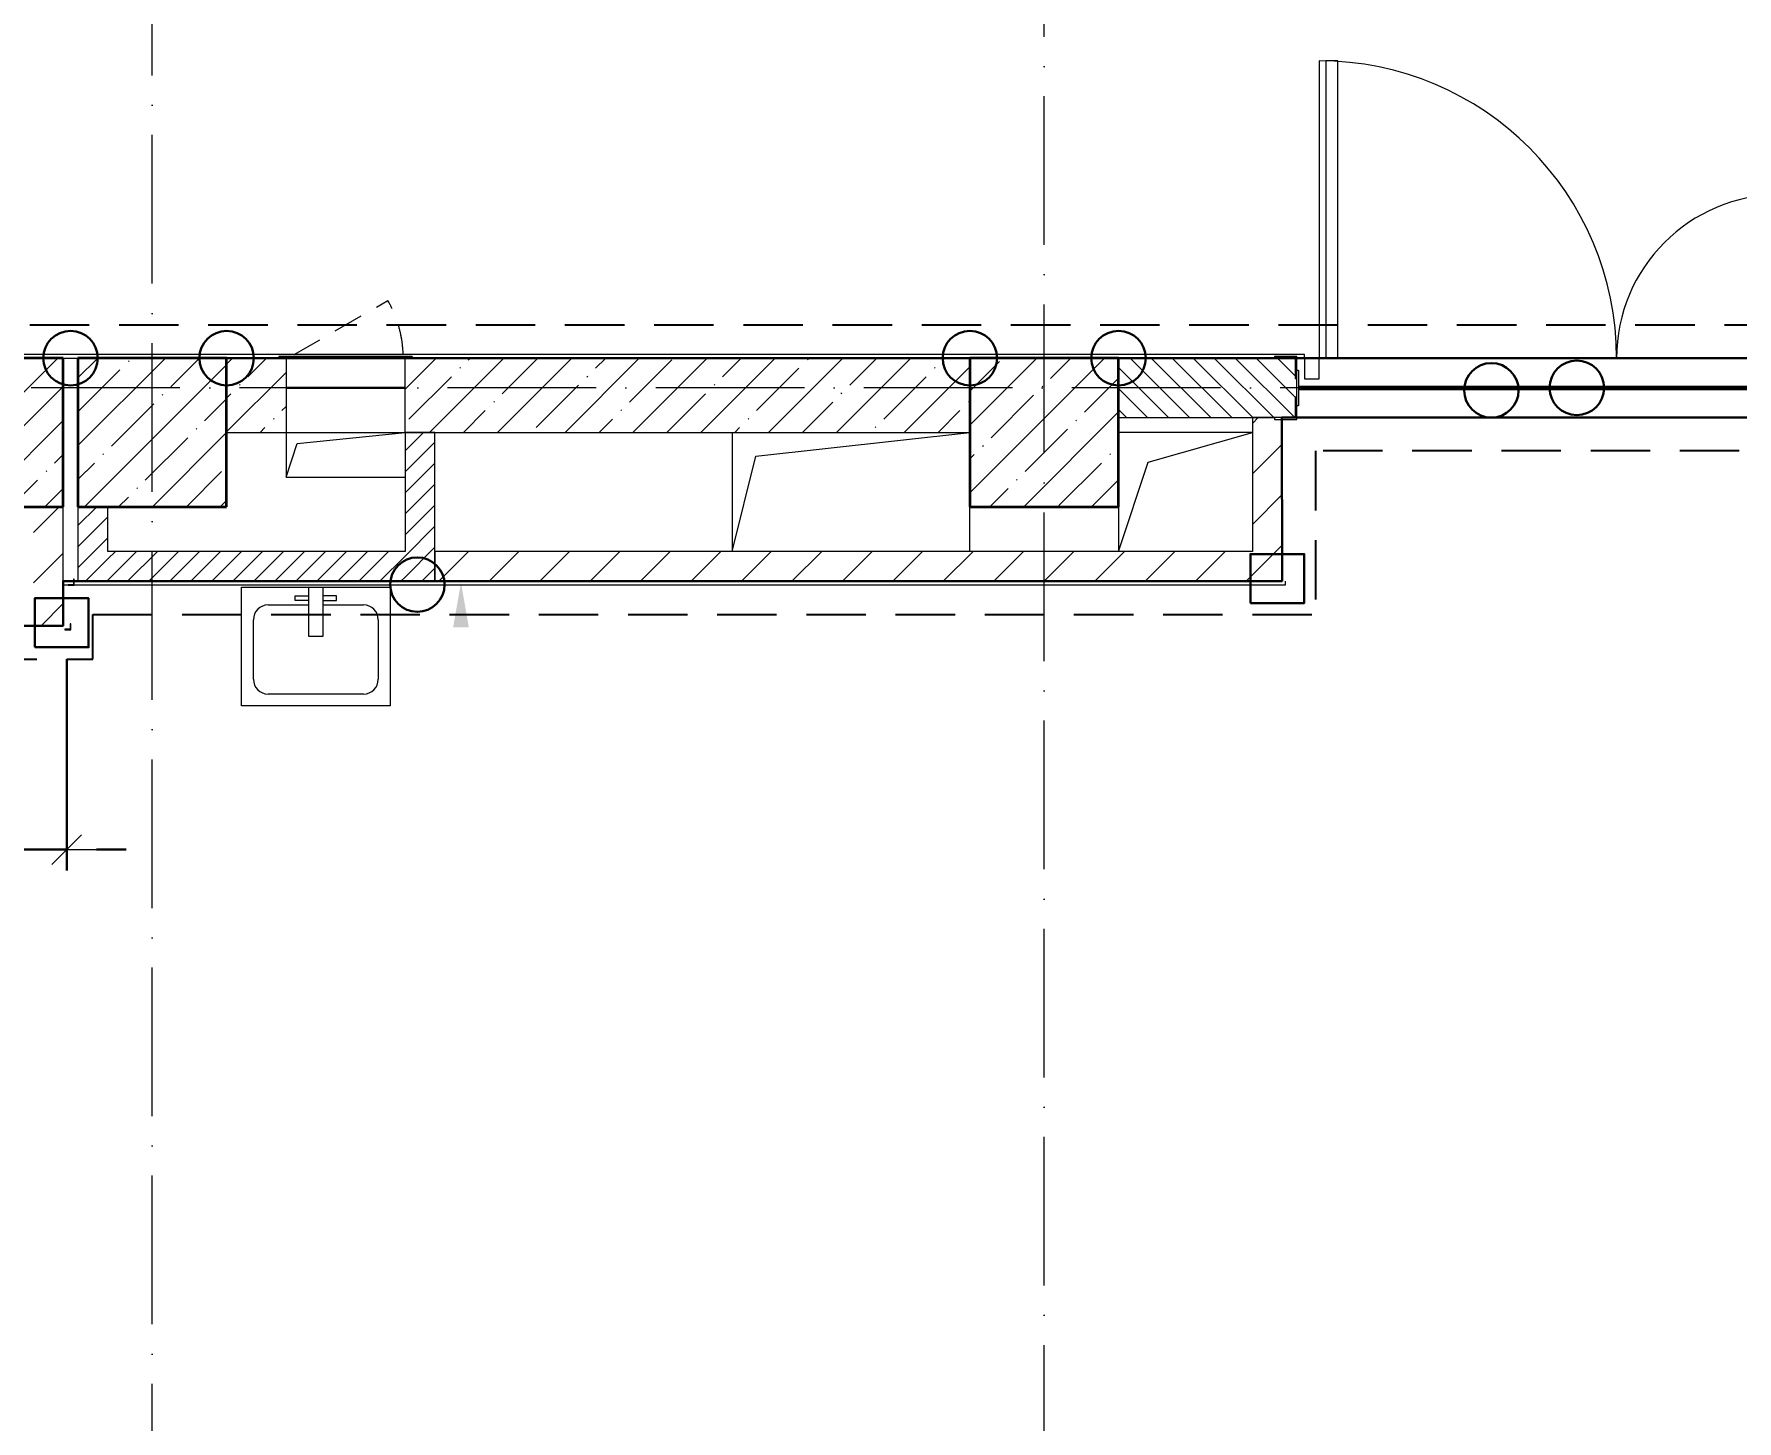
# Model space of a CAD drawing. Header units: millimetres. Extents: x -213536 to 1564669, y -45299 to 942238.
# Drawn here: x 471244 to 476972, y 429560 to 434226 of the extents above; entities that cross this region are included whole.
import ezdxf

# ---------------------------------------------------------------- set-up
doc = ezdxf.new("R2010")
doc.units = ezdxf.units.MM
for name, pattern in [('200_ШТРИХ_ш1п0_6_', [160, 100, -60]), ('50_200_ШТРИХ_1Т_ш5_п1_п1_', [700, 500, -100, 0, -100]), ('Штрих короткий', [300, 150, -150]), ('Штриховая _2 мм - 1 мм_', [300, 200, -100])]:
    doc.linetypes.add(name, pattern=pattern)
for name, color, linetype, lineweight in [('0-1', 7, 'Continuous', 5), ('0-2', 7, 'Continuous', 9), ('2) ПГП 4м', 4, 'Continuous', 30), ('2.2) ПГП двери 2.4 -', 134, 'Continuous', 60), ('3) ЖБ 4м', 3, 'Continuous', 30), ('4) Метл уголки', 6, 'Continuous', 30), ('5) Швы', 2, 'Continuous', 30), ('6) Мини окна 0.4 -', 10, 'Continuous', 30), ('Двери', 7, 'Continuous', 9), ('Несущие колонны', 7, 'Continuous', 9), ('Несущие колонны-1', 7, 'Continuous', 35), ('Обобщенные модели', 7, 'Continuous', 9), ('Окна', 7, 'Continuous', 9), ('Оси-2', 7, '50_200_ШТРИХ_1Т_ш5_п1_п1_', 9), ('Открывание в плане-2', 7, '200_ШТРИХ_ш1п0_6_', 9), ('Перемычка-1', 7, 'Штрих короткий', 9), ('Размеры', 7, 'Continuous', 15), ('Стены-1', 7, 'Continuous', 13), ('Текстовые примечания', 7, 'Continuous', 9), ('Штриховка разреза-1', 7, 'Continuous', 9), ('Элементы узлов', 7, 'Continuous', 9)]:
    doc.layers.add(name, color=color, linetype=linetype, lineweight=lineweight)
doc.layers.add('Сантехнические приборы-1', color=7, linetype='Continuous', lineweight=9, true_color=0xaaaaaa)
doc.layers.add('СТ-1_1', color=7, linetype='Штриховая _2 мм - 1 мм_', lineweight=90, true_color=0x888888)
doc.layers.get('0-2').off()
doc.styles.add('СПДС', font='isocpeur.ttf', dxfattribs={"width": 0.9})
doc.dimstyles.new('Размера А3', dxfattribs={"dimtxt": 200, "dimasz": 100, "dimexe": 70, "dimexo": 100, "dimgap": 20, "dimtad": 1, "dimdec": 0, "dimrnd": 10, "dimzin": 0, "dimdsep": 46, "dimtxsty": 'СПДС', "dimblk": 'ARROWHEAD_6', "dimcen": 1, "dimclrd": 256, "dimclre": 256, "dimclrt": 256, "dimazin": 0, "dimtfac": 1, "dimtdec": 0, "dimtmove": 2, "dimatfit": 3, "dimfxl": 1, "dimtolj": 1, "dimtzin": 0, "dimarcsym": 0})
pattern_1 = [(45, (0, 0), (-35.35534, 35.35534), [])]
pattern_2 = [(45, (0, 0), (-84.8528, 84.8528), [])]

# ---------------------------------------------------------------- blocks, each defined once
blk = doc.blocks.new('ARROWHEAD_6')
at = {"color": 0, "linetype": 'Continuous'}
for p, q in [((0, 0), (-1, 0)), ((-0.5, -0.5), (0.5, 0.5))]:
    blk.add_line(p, q, dxfattribs=at)
blk = doc.blocks.new('*D4807')
at = {"layer": 'Defpoints', "color": 0, "transparency": 16777216}
for p in [(471154.1, 432223.4), (471354.1, 432223.4), (471354.1, 431482.5)]:
    blk.add_point(p, dxfattribs=at)
at = {"layer": 'Размеры', "lineweight": -2, "transparency": 16777216}
for p, q in [((471154.1, 432123.4), (471154.1, 431412.5)), ((471354.1, 432123.4), (471354.1, 431412.5)), ((471054.1, 431482.5), (470954.1, 431482.5)), ((471154.1, 431482.5), (471354.1, 431482.5)), ((471454.1, 431482.5), (471554.1, 431482.5))]:
    blk.add_line(p, q, dxfattribs=at)
at = {"layer": 'Размеры', "lineweight": -2, "transparency": 16777216, "xscale": 100, "yscale": 100, "zscale": 100}
blk.add_blockref('ARROWHEAD_6', (471154.1, 431482.5), dxfattribs=at)
at = {"layer": 'Размеры', "lineweight": -2, "transparency": 16777216, "xscale": 100, "yscale": 100, "zscale": 100, "rotation": 180}
blk.add_blockref('ARROWHEAD_6', (471354.1, 431482.5), dxfattribs=at)
at = {"layer": 'Размеры', "transparency": 16777216, "insert": (470522.8, 431875.8), "char_height": 350, "width": 1.866, "attachment_point": 1, "line_spacing_factor": 1.149209, "style": 'СПДС'}
blk.add_mtext('\\A1;200', dxfattribs=at)
blk = doc.blocks.new('BSC_Колонна _Прямоугольная - 500х500-V67-АИ2_03_План отделки стен 3-го этажа _Часть 2_')
at = {"layer": 'Несущие колонны'}
h = blk.add_hatch(dxfattribs=at)
h.set_pattern_fill('FP_75', color=256, style=0, pattern_type=2)
h.set_pattern_definition([(45, (-40400, -7650), (-114.04925, 114.04925), []), (45, (-40285.95, -7650), (-114.04925, 114.04925), [201.613, -40.323, 3.353, -36.97])])
h.paths.add_polyline_path([(-250, -250), (250, -250), (250, 250), (-250, 250)], flags=0)
at = {"layer": 'Несущие колонны-1'}
for p, q in [((250, 250), (-250, 250)), ((-250, 250), (-250, -250)), ((250, -250), (250, 250)), ((-250, -250), (250, -250))]:
    blk.add_line(p, q, dxfattribs=at)
blk = doc.blocks.new('SND_2D_Раковина1 - 400х300-17910372-АИ2_03_План отделки стен 3-го этажа _Часть 2_')
at = {"layer": 'Сантехнические приборы-1'}
for p, q in [((-250, -220), (-250, 180)), ((-250, 180), (250, 180)), ((-25, 180), (-25, 15)), ((25, 15), (25, 180)), ((250, 180), (250, -220)), ((-160, 120), (-25, 120)), ((-70, 150), (-25, 150)), ((-70, 135), (-70, 150)), ((-25, 135), (-70, 135)), ((70, 150), (25, 150)), ((25, 135), (70, 135)), ((25, 120), (160, 120)), ((70, 135), (70, 150)), ((-210, -130), (-210, 70)), ((210, 70), (210, -130)), ((-25, 15), (25, 15)), ((250, -220), (-250, -220)), ((160, -180), (-160, -180))]:
    blk.add_line(p, q, dxfattribs=at)
for centre, start, end in [((-160, 70), 90, 180), ((160, 70), 0, 90), ((-160, -130), 180, 270), ((160, -130), 270, 0)]:
    blk.add_arc(centre, 50, start, end, dxfattribs=at)
blk = doc.blocks.new('BSC_Колонна _Прямоугольная - 500х500-V108-АИ2_03_План отделки стен 3-го этажа _Часть 2_')
at = {"layer": 'Несущие колонны'}
h = blk.add_hatch(dxfattribs=at)
h.set_pattern_fill('FP_98', color=256, style=0, pattern_type=2)
h.set_pattern_definition([(45, (-40950, -7650), (-114.04925, 114.04925), []), (45, (-40835.95, -7650), (-114.04925, 114.04925), [201.613, -40.323, 3.353, -36.97])])
h.paths.add_polyline_path([(-250, -250), (250, -250), (250, 250), (-250, 250)], flags=0)
at = {"layer": 'Несущие колонны-1'}
for p, q in [((250, 250), (-250, 250)), ((-250, 250), (-250, -250)), ((250, -250), (250, 250)), ((-250, -250), (250, -250))]:
    blk.add_line(p, q, dxfattribs=at)
blk = doc.blocks.new('BSC_Колонна _Прямоугольная - 500х500-V152-АИ2_03_План отделки стен 3-го этажа _Часть 2_')
at = {"layer": 'Несущие колонны'}
h = blk.add_hatch(dxfattribs=at)
h.set_pattern_fill('FP_142', color=256, style=0, pattern_type=2)
h.set_pattern_definition([(45, (-43950, -7650), (-114.04925, 114.04925), []), (45, (-43835.95, -7650), (-114.04925, 114.04925), [201.613, -40.323, 3.353, -36.97])])
h.paths.add_polyline_path([(-250, -250), (250, -250), (250, 250), (-250, 250)], flags=0)
at = {"layer": 'Несущие колонны-1'}
for p, q in [((250, 250), (-250, 250)), ((-250, 250), (-250, -250)), ((250, -250), (250, 250)), ((-250, -250), (250, -250))]:
    blk.add_line(p, q, dxfattribs=at)
blk = doc.blocks.new('Проем_Дверь_Прямоугольный - 1700х2400h_дверные проемы-28704924-АИ2_03_План отделки стен 3-го этажа _Часть 2_')
at = {"layer": 'Перемычка-1'}
for p, q in [((850, 100), (-850, 100)), ((850, -100), (-850, -100))]:
    blk.add_line(p, q, dxfattribs=at)
blk = doc.blocks.new('Дверь_Витражная_СКБ_2Ст2 - ДВВ_ДАО_СОШ_Классы-V189-АИ2_03_План отделки стен 3-го этажа _Часть 2_')
at = {"layer": 'Двери'}
for p, q in [((-775, 1035), (-775, 35)), ((775, 585), (775, 35))]:
    blk.add_line(p, q, dxfattribs=at)
for centre, radius, start, end in [((-775, 35), 1000, 360, 90), ((775, 35), 550, 90, 180)]:
    blk.add_arc(centre, radius, start, end, dxfattribs=at)
at = {"layer": 'Элементы узлов'}
for p, q in [((-713, 1035), (-753, 1035)), ((-753, 1035), (-753, 35)), ((-713, 35), (-713, 1035)), ((775, 585), (735, 585)), ((735, 585), (735, 35)), ((775, 35), (775, 585)), ((-825, 35), (-825, -35)), ((-775, 35), (-825, 35)), ((-775, 35), (-825, 35)), ((-825, 35), (-825, -35)), ((-775, -35), (-775, 35)), ((-775, -35), (-775, 35)), ((-753, 35), (-713, 35)), ((735, 35), (775, 35)), ((775, -35), (775, 35)), ((775, 35), (825, 35)), ((775, 35), (775, -35)), ((825, 35), (775, 35)), ((825, 35), (825, -35)), ((825, -35), (825, 35)), ((-825, -35), (-775, -35)), ((-825, -35), (-775, -35)), ((825, -35), (775, -35)), ((775, -35), (825, -35))]:
    blk.add_line(p, q, dxfattribs=at)
blk = doc.blocks.new('154_Стойка_СКБ_Уголок - СМ-2480_200-28346303-АИ2_03_План отделки стен 3-го этажа _Часть 2_')
at = {"layer": 'Обобщенные модели'}
for p, q in [((125, 156), (125, 81)), ((200, 156), (125, 156)), ((131, 81), (131, 150)), ((131, 150), (200, 150)), ((200, 150), (200, 156)), ((125, 81), (131, 81)), ((131, 19), (125, 19)), ((125, 19), (125, -56)), ((131, -50), (131, 19)), ((125, -56), (200, -56)), ((200, -50), (131, -50)), ((200, -56), (200, -50))]:
    blk.add_line(p, q, dxfattribs=at)
blk = doc.blocks.new('Стойка_Влож_Полоса боковая - Полоса-28213942-АИ2_03_План отделки стен 3-го этажа _Часть 2_')
at = {"layer": 'Обобщенные модели'}
for p, q in [((-5, 60), (0, 60)), ((-5, -60), (-5, 60)), ((0, 31), (0, -31)), ((0, -60), (-5, -60))]:
    blk.add_line(p, q, dxfattribs=at)
blk = doc.blocks.new('AR_Отверстие Ниша - Лючок-32404366-АИ2_03_План отделки стен 3-го этажа _Часть 2_')
at = {"layer": 'Окна'}
for p, q in [((200, 125), (-200, 125)), ((-200, 125), (-200, -125)), ((200, -125), (200, 125)), ((-200, -125), (200, -125))]:
    blk.add_line(p, q, dxfattribs=at)
blk = doc.blocks.new('Л_Общий_Лючок - Лючок-V200-АИ2_03_План отделки стен 3-го этажа _Часть 2_')
at = {"layer": 'Окна'}
for p, q in [((424, 6), (-24, 6)), ((-24, 6), (-24, 0)), ((-24, 0), (0, 0)), ((400, 0), (424, 0)), ((424, 6), (424, 0))]:
    blk.add_line(p, q, dxfattribs=at)
at = {"layer": 'Открывание в плане-2'}
blk.add_line((26.8, 12), (342, 194), dxfattribs=at)
blk.add_arc((6, 0), 388, 1.7811, 30, dxfattribs=at)
blk = doc.blocks.new('AR_Отверстие прямоугольное _в плите_ - AR_Отверстие прямоугольное _в плите_-30459225-АИ2_03_План отделки стен 3-го этажа _Часть 2_')
at = {"layer": 'Обобщенные модели'}
for p, q in [((-200, 75), (-200, -75)), ((-162.5, 37.5), (200, 75)), ((-200, -75), (-162.5, 37.5)), ((-200, -75), (200, -75))]:
    blk.add_line(p, q, dxfattribs=at)
blk = doc.blocks.new('AR_Отверстие прямоугольное _в плите_ - AR_Отверстие прямоугольное _в плите_-30552658-АИ2_03_План отделки стен 3-го этажа _Часть 2_')
at = {"layer": 'Обобщенные модели'}
for p, q in [((-400, 200), (-400, -200)), ((-320, 120), (400, 200)), ((-400, -200), (-320, 120)), ((400, -200), (400, -50))]:
    blk.add_line(p, q, dxfattribs=at)
blk = doc.blocks.new('AR_Отверстие прямоугольное _в плите_ - AR_Отверстие прямоугольное _в плите_-30552855-АИ2_03_План отделки стен 3-го этажа _Часть 2_')
at = {"layer": 'Обобщенные модели'}
for p, q in [((225, 200), (-225, 200)), ((-125, 100), (225, 200)), ((-225, -200), (-125, 100)), ((-225, -50), (-225, -200))]:
    blk.add_line(p, q, dxfattribs=at)
blk = doc.blocks.new('0125-Р-ОО-Ш2-АР-о_23_10_2024_rvt-1-АИ2_03_План отделки стен 3-го этажа _Часть 2_')
at = {"layer": 'Штриховка разреза-1'}
h = blk.add_hatch(dxfattribs=at)
h.set_pattern_fill('FP_2', color=256, style=0, pattern_type=2)
h.set_pattern_definition([(45, (0, 0), (-114.04925, 114.04925), []), (45, (114.05, 0), (-114.04925, 114.04925), [201.612, -40.322, 3.353, -36.97])])
h.paths.add_polyline_path([(43700, 7650), (43700, 7900), (41800, 7899), (41800, 7650), (42541.4, 7650)], flags=0)
h.paths.add_polyline_path([(41200, 7650), (41400, 7650), (41400, 7900), (41200, 7900), (41200, 7876)], flags=0)
h = blk.add_hatch(dxfattribs=at)
h.set_pattern_fill('FP_1', color=256, style=0, pattern_type=2)
h.set_pattern_definition([(135, (0, 0), (-35.35534, -35.35534), [])])
h.paths.add_polyline_path([(46506, 7700), (46700, 7700), (46700, 7900), (46506, 7900), (46506, 7831), (46500, 7831), (46500, 7769), (46506, 7769), (46506, 7706)], flags=0)
h.paths.add_polyline_path([(44200, 7700), (44794, 7700), (44794, 7769), (44800, 7769), (44800, 7831), (44794, 7831), (44794, 7900), (44200, 7900), (44200, 7740)], flags=0)
h = blk.add_hatch(dxfattribs=at)
h.set_pattern_fill('FP_3', color=256, style=0, pattern_type=2)
h.set_pattern_definition(pattern_2)
h.paths.add_polyline_path([(44750, 7150), (44750, 7694), (44725, 7694), (44725, 7700), (44650, 7700), (44650, 7150)], flags=0)
h = blk.add_hatch(dxfattribs=at)
h.set_pattern_fill('FP_92', color=256, style=0, pattern_type=2)
h.set_pattern_definition(pattern_1)
h.paths.add_polyline_path([(41900, 7150), (41900, 7650), (41800, 7650), (41800, 7150)], flags=0)
h = blk.add_hatch(dxfattribs=at)
h.set_pattern_fill('FP_3', color=256, style=0, pattern_type=2)
h.set_pattern_definition(pattern_2)
h.paths.add_polyline_path([(40650, 7000), (40650, 7400), (40550, 7400), (40550, 7000)], flags=0)
h = blk.add_hatch(dxfattribs=at)
h.set_pattern_fill('FP_92', color=256, style=0, pattern_type=2)
h.set_pattern_definition(pattern_1)
h.paths.add_polyline_path([(40800, 7150), (40800, 7400), (40700, 7400), (40700, 7150)], flags=0)
h = blk.add_hatch(dxfattribs=at)
h.set_pattern_fill('FP_92', color=256, style=0, pattern_type=2)
h.set_pattern_definition(pattern_1)
h.paths.add_polyline_path([(41800, 7150), (41800, 7250), (40800, 7250), (40800, 7150)], flags=0)
h = blk.add_hatch(dxfattribs=at)
h.set_pattern_fill('FP_3', color=256, style=0, pattern_type=2)
h.set_pattern_definition(pattern_2)
h.paths.add_polyline_path([(44650, 7150), (44650, 7250), (41900, 7250), (41900, 7150), (42541.4, 7150)], flags=0)
at = {"layer": 'Стены-1'}
for p, q in [((41376, 7900), (41200, 7900)), ((43700, 7900), (41824, 7900)), ((44725, 7900), (44200, 7900)), ((44200, 7700), (44725, 7700)), ((44725, 7700), (44650, 7700)), ((44650, 7700), (44650, 7250)), ((44750, 7150), (44750, 7694)), ((41200, 7650), (41400, 7650)), ((41900, 7650), (41800, 7650)), ((41800, 7650), (41800, 7250)), ((41800, 7650), (43700, 7650)), ((41900, 7150), (41900, 7650)), ((40650, 7000), (40650, 7400)), ((40700, 7400), (40700, 7150)), ((40800, 7250), (40800, 7400)), ((41800, 7250), (40800, 7250)), ((44650, 7250), (41900, 7250)), ((41900, 7250), (41900, 7150)), ((40700, 7150), (40800, 7150)), ((40800, 7150), (41800, 7150)), ((41800, 7150), (41900, 7150)), ((41900, 7150), (44650, 7150)), ((44650, 7150), (44750, 7150)), ((40550, 7000), (40650, 7000))]:
    blk.add_line(p, q, dxfattribs=at)
at = {"layer": '0-2'}
for name, p in [('Дверь_Витражная_СКБ_2Ст2 - ДВВ_ДАО_СОШ_Классы-V189-АИ2_03_План отделки стен 3-го этажа _Часть 2_', (45650, 7865)), ('Л_Общий_Лючок - Лючок-V200-АИ2_03_План отделки стен 3-го этажа _Часть 2_', (41400, 7900)), ('BSC_Колонна _Прямоугольная - 500х500-V67-АИ2_03_План отделки стен 3-го этажа _Часть 2_', (40400, 7650)), ('BSC_Колонна _Прямоугольная - 500х500-V108-АИ2_03_План отделки стен 3-го этажа _Часть 2_', (40950, 7650)), ('BSC_Колонна _Прямоугольная - 500х500-V152-АИ2_03_План отделки стен 3-го этажа _Часть 2_', (43950, 7650)), ('Проем_Дверь_Прямоугольный - 1700х2400h_дверные проемы-28704924-АИ2_03_План отделки стен 3-го этажа _Часть 2_', (45650, 7800)), ('AR_Отверстие прямоугольное _в плите_ - AR_Отверстие прямоугольное _в плите_-30459225-АИ2_03_План отделки стен 3-го этажа _Часть 2_', (41600, 7575)), ('AR_Отверстие прямоугольное _в плите_ - AR_Отверстие прямоугольное _в плите_-30552658-АИ2_03_План отделки стен 3-го этажа _Часть 2_', (43300, 7450)), ('AR_Отверстие прямоугольное _в плите_ - AR_Отверстие прямоугольное _в плите_-30552855-АИ2_03_План отделки стен 3-го этажа _Часть 2_', (44425, 7450)), ('SND_2D_Раковина1 - 400х300-17910372-АИ2_03_План отделки стен 3-го этажа _Часть 2_', (41500, 6950))]:
    blk.add_blockref(name, p, dxfattribs=at)
at = {"layer": '0-2', "rotation": 180}
for name, p in [('154_Стойка_СКБ_Уголок - СМ-2480_200-28346303-АИ2_03_План отделки стен 3-го этажа _Часть 2_', (44925, 7850)), ('AR_Отверстие Ниша - Лючок-32404366-АИ2_03_План отделки стен 3-го этажа _Часть 2_', (41600, 7775)), ('Стойка_Влож_Полоса боковая - Полоса-28213942-АИ2_03_План отделки стен 3-го этажа _Часть 2_', (44800, 7800))]:
    blk.add_blockref(name, p, dxfattribs=at)
blk = doc.blocks.new('101_Уголок настенный вертикальный_Металл-ПМЮ-02_ - ДШ-2_Накладной профиль для деформационного шва Гидроконтур ПСН-100 белый _для 50мм шва_-20413397-АИ2_03_План отделки стен 3-го этажа _Часть 2_')
at = {"layer": 'Обобщенные модели'}
for p, q in [((145, 8), (125, 8)), ((125, 8), (125, -12)), ((127, -12), (127, 6)), ((127, 6), (145, 6)), ((145, 6), (145, 8)), ((125, -12), (127, -12))]:
    blk.add_line(p, q, dxfattribs=at)
blk = doc.blocks.new('101_Уголок настенный вертикальный_Металл-ПМЮ-02_ - Металл-ПМЮ-02-20891566-АИ2_03_План отделки стен 3-го этажа _Часть 2_')
at = {"layer": 'Обобщенные модели'}
for p, q in [((145, 8), (125, 8)), ((125, 8), (125, -12)), ((127, -12), (127, 6)), ((127, 6), (145, 6)), ((145, 6), (145, 8)), ((125, -12), (127, -12))]:
    blk.add_line(p, q, dxfattribs=at)
blk = doc.blocks.new('3этНиз')
at = {"layer": 'Текстовые примечания'}
blk.add_hatch(color=256, dxfattribs=at).paths.add_polyline_path([(472680.3, 432380.4), (472653.8, 432230.4), (472706.7, 432230.4)], flags=0)
at = {"layer": 'СТ-1_1', "lineweight": 25}
for p, q in [((455030.1, 433247.4), (483490.1, 433247.4)), ((477280.1, 432823.4), (475554.1, 432823.4)), ((475554.1, 432823.4), (475554.1, 432273.4)), ((471442.1, 432273.4), (475554.1, 432273.4)), ((471442.1, 432123.4), (471442.1, 432273.4)), ((468054.1, 432123.4), (471442.1, 432123.4))]:
    blk.add_line(p, q, dxfattribs=at)
at = {"layer": 'Стены-1'}
for p, q in [((475517.1, 433147.4), (467272.1, 433147.4)), ((471342.1, 433135.4), (471392.1, 433135.4)), ((471892.1, 433135.4), (472068.1, 433135.4)), ((472516.1, 433135.4), (474392.1, 433135.4)), ((474892.1, 433135.4), (475417.1, 433135.4)), ((475492.1, 433135.4), (475517.1, 433135.4)), ((475517.1, 433135.4), (475517.1, 433147.4)), ((475442.1, 432385.4), (471342.1, 432385.4)), ((471342.1, 432385.4), (471342.1, 432373.4)), ((471342.1, 432373.4), (475454.1, 432373.4)), ((475454.1, 432373.4), (475454.1, 432385.4))]:
    blk.add_line(p, q, dxfattribs=at)
at = {"layer": '0-1'}
blk.add_blockref('0125-Р-ОО-Ш2-АР-о_23_10_2024_rvt-1-АИ2_03_План отделки стен 3-го этажа _Часть 2_', (430692.1, 425235.4), dxfattribs=at)
at = {"layer": 'Обобщенные модели', "rotation": 180}
for name, p in [('101_Уголок настенный вертикальный_Металл-ПМЮ-02_ - ДШ-2_Накладной профиль для деформационного шва Гидроконтур ПСН-100 белый _для 50мм шва_-20413397-АИ2_03_План отделки стен 3-го этажа _Часть 2_', (471504.1, 432379.4)), ('101_Уголок настенный вертикальный_Металл-ПМЮ-02_ - Металл-ПМЮ-02-20891566-АИ2_03_План отделки стен 3-го этажа _Часть 2_', (471493, 432229.4))]:
    blk.add_blockref(name, p, dxfattribs=at)
blk = doc.blocks.new('Ось 3 этаж')
at = {"layer": 'Оси-2'}
for p, q in [((474642.1, 423014.8), (474642.1, 437970.1)), ((471642.1, 424284.8), (471642.1, 436700.1)), ((522142.1, 433035.4), (428373.3, 433035.4))]:
    blk.add_line(p, q, dxfattribs=at)
at = {"layer": 'Размеры'}
dim = blk.add_linear_dim(base=(471354.1, 431482.5), p1=(471154.1, 432223.4), p2=(471354.1, 432223.4), dimstyle='Размера А3', override={"dimtxt": 350}, dxfattribs=at)
dim.commit()
dim.dimension.update_dxf_attribs({"geometry": '*D4807', "text_midpoint": (470822.1, 431642.4), "dimtype": 160})

msp = doc.modelspace()

# ---------------------------------------------------------------- linework, layer by layer
at = {"layer": '2) ПГП 4м'}
for points in [[(474892.1, 433135.4), (477392.1, 433135.4)], [(467942.1, 425635.4), (467942.1, 432235.4), (471342.1, 432235.4), (471342.1, 432373.4), (471342.1, 432385.4), (475442.1, 432385.4), (475441.7, 432935.4), (477392.1, 432935.4)]]:
    msp.add_lwpolyline(points, dxfattribs=at)
at = {"layer": '2.2) ПГП двери 2.4 -'}
msp.add_lwpolyline([(475497.1, 433035.4), (477192.1, 433035.4)], dxfattribs=at)
at = {"layer": '3) ЖБ 4м'}
for points in [[(471342.1, 433135.4), (470842.1, 433135.4)], [(474392.1, 433135.4), (471392.1, 433135.4)], [(474892.1, 433135.4), (474392.1, 433135.4)]]:
    msp.add_lwpolyline(points, dxfattribs=at)
at = {"layer": '4) Метл уголки'}
for points in [[(475335.5, 432311.6), (475516.8, 432311.6), (475516.8, 432476.3), (475335.5, 432476.3)], [(471246.6, 432163), (471427.8, 432163), (471427.8, 432327.8), (471246.6, 432327.8)]]:
    msp.add_lwpolyline(points, close=True, dxfattribs=at)
at = {"layer": '5) Швы'}
for centre in [(471367.1, 433135.4), (471892.1, 433135.4), (474392.1, 433135.4), (474892.1, 433135.4), (476146.2, 433027.1), (476433.4, 433035.4), (472533.7, 432373.6)]:
    msp.add_circle(centre, 91.6, dxfattribs=at)
at = {"layer": '6) Мини окна 0.4 -'}
for points in [[(472092.1, 433035.4), (472492.1, 433035.4)], [(476011.3, 433035.4), (476855.4, 433035.4)]]:
    msp.add_lwpolyline(points, dxfattribs=at)

# ---------------------------------------------------------------- block references
at = {"color": 5, "lineweight": 30}
msp.add_blockref('Ось 3 этаж', (0, 0), dxfattribs=at)
at = {"layer": '3) ЖБ 4м'}
msp.add_blockref('3этНиз', (0, 0), dxfattribs=at)

doc.saveas('drawing.dxf')
